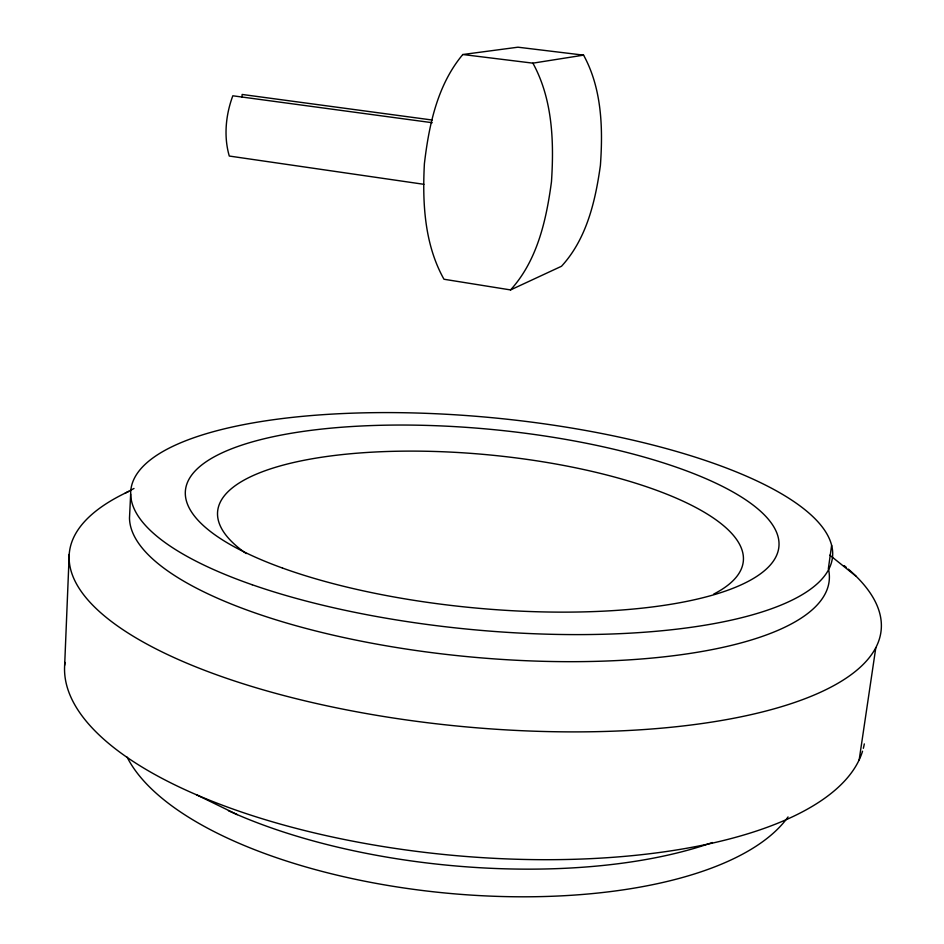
<?xml version="1.0" encoding="UTF-8"?>
<svg xmlns="http://www.w3.org/2000/svg" width="944" height="944" viewBox="0 0 944 944"><rect width="100%" height="100%" fill="white"/><g stroke="black" fill="none" stroke-linecap="round" stroke-linejoin="round"><path stroke-width="1.42" d="M64.664 665.237L69.207 554.34M130.661 494.101L129.493 518.055A351.357 110.023 5.4 0 0 493.7 658.853A351.357 110.023 5.4 0 0 828.372 568.583L831.629 545.337M241.983 97.256L242.148 94.459L432.128 120.018M859.182 759.849L875.808 647.714M462.808 54.516C437.332 84.913 428.895 125.363 424.387 163.796C422.334 202.913 424.422 244.343 443.975 279.247L510.551 289.926L561.491 266.267C586.637 238.962 595.393 201.202 600.396 165.436C603.063 128.242 601.93 88.583 583.581 55.141L517.949 47.2L462.808 54.516L532.888 63.154L583.581 55.141M510.551 289.926C537.313 260.591 546.328 220.094 551.461 181.826C554.116 141.765 552.653 99.132 532.888 63.154M125.115 493.169L134.001 488.473M432.222 122.708L232.826 95.792C225.758 114.731 223.575 136.491 229.286 156.043L423.868 184.304M196.435 794.765L237.263 814.637M829.811 555.155L856.173 576.336M712.366 842.532A342.991 136.998 5.4 0 1 228.448 810.731M788.039 816.938A341.881 140.491 5.4 0 1 450.076 893.461A341.881 140.491 5.4 0 1 127.133 757.159M864.303 743.907A401.861 154.486 5.4 0 1 863.347 748.309M862.533 751.212A401.861 154.486 5.4 0 1 433.072 853.341A401.861 154.486 5.4 0 1 64.912 662.428M848.396 569.161A407.749 135.594 5.4 0 1 446.3 724.909A407.749 135.594 5.4 0 1 128.691 491.47M844.137 565.598A407.749 135.594 5.4 0 1 846.296 567.368M246.242 553.573A264.037 81.798 5.4 0 1 481.593 454.217A264.037 81.798 5.4 0 1 713.688 594.106M252.201 584.749A352.442 106.412 5.4 0 0 826.448 573.256A352.442 106.412 5.4 0 0 366.366 412.788A352.442 106.412 5.4 0 0 252.201 584.749M282.48 568.04A298.08 89.645 5.4 0 0 772.251 562.636A298.08 89.645 5.4 0 0 391.713 425.095A298.08 89.645 5.4 0 0 282.48 568.04"/></g></svg>
